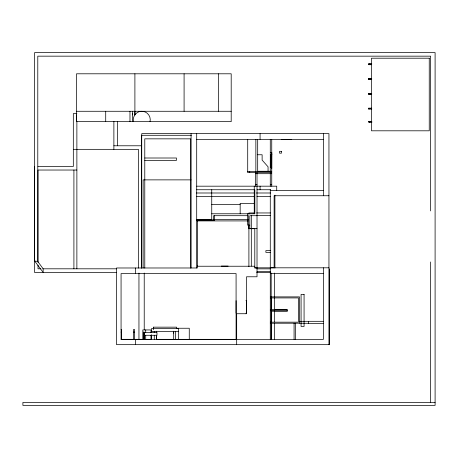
<?xml version="1.0" encoding="UTF-8"?>
<svg xmlns="http://www.w3.org/2000/svg" width="458" height="458" viewBox="0 0 458 458"><rect width="100%" height="100%" fill="white"/><g stroke="black" fill="none" stroke-linecap="round" stroke-linejoin="round"><path stroke-width="0.69" d="M76.526 121.651L76.526 73.795L231.198 73.795L231.198 121.651L76.526 121.651L76.526 114.895M105.712 121.651L105.712 111.277M129.969 121.651L129.969 111.277M134.898 111.277L134.898 114.895L134.898 73.795M143.337 339.332L143.337 332.073L144.224 332.073L144.224 339.332L144.224 332.468L156.968 332.468L156.968 335.285L144.224 335.285M151.455 335.285L151.455 339.338L151.455 334.729M151.455 332.468L151.455 331.432L178.437 331.432M153.453 327.161L153.453 329.245L153.453 327.161L176.656 327.161L176.656 328.243L189.263 328.243L189.263 339.349M156.418 335.285L156.418 339.338L156.418 335.233M156.418 332.537L156.418 331.243M173.691 333.184L173.691 331.243M197.312 265.76L197.312 266.235L254.791 266.235M218.609 111.277L218.609 73.795M236.082 313.146L236.082 300.671M368.913 108.552L368.913 108.157M132.431 114.895L132.545 113.687M368.908 64.166L368.913 63.754M368.908 78.982L368.913 78.57M368.908 93.798L368.913 93.386M270.277 267.821L274.13 267.804L274.13 195.743L328.947 195.743M371.759 63.754L368.707 63.754L368.707 64.704L371.759 64.704M368.73 64.194L371.564 64.194M368.73 64.263L371.564 64.263M371.759 78.57L368.707 78.57L368.707 79.52L371.759 79.52M368.73 79.011L371.564 79.011M368.73 79.079L371.564 79.079M371.759 93.386L368.707 93.386L368.707 94.337L371.759 94.337M368.73 93.827L371.564 93.827M368.73 93.89L371.564 93.89M371.759 108.157L368.707 108.157L368.707 109.107L371.759 109.107M76.526 111.277L231.198 111.277M76.875 113.584L73.32 113.584L73.32 166.477L37.991 166.477M371.902 121.347L368.856 121.347L368.856 122.292L371.902 122.292M368.879 121.788L371.713 121.851M191.415 135.287L141.591 135.287L141.591 268.09M281.578 139.352L291.214 139.352M196.7 139.352L323.462 139.352M113.882 145.781L141.591 145.781M73.32 149.337L138.402 149.337L138.402 268.09M270.277 152.6L271.817 152.6L271.743 168.779M270.277 154.449L271.817 154.449M257.682 154.758L262.125 154.758L262.125 160.094L268.056 166.804L268.056 171.252M270.632 154.758L271.817 154.758M144.78 158.004L176.485 158.004L176.485 160.357L144.78 160.357M270.277 167.073L271.817 167.073M76.875 170.032L38.014 170.032L38.014 262.411M271.743 171.252L257.682 171.252L257.682 139.352M247.709 171.458L271.743 171.458M271.743 172.643L247.709 172.643L247.709 139.352M255.535 173.696L271.743 173.696M191.072 179.874L143.142 179.874L143.142 267.982M255.535 184.334L257.018 184.334M270.277 184.334L271.743 184.334M196.7 186.183L276.724 186.183L276.724 190.631M196.7 189.738L254.837 189.738L254.837 213.772L211.739 213.772M257.018 189.738L270.277 189.738M270.277 190.631L323.462 190.631M196.402 192.995L254.213 192.995M256.354 192.995L270.632 192.995M196.396 196.551L254.087 196.551M256.938 196.551L270.466 196.551M254.138 203.398L240.169 203.398L240.169 213.772M211.728 204.589L240.169 204.589M254.471 212.953L248.9 212.953L248.9 214.258M256.56 212.953L270.483 212.953M256.99 215.369L270.472 215.369M257.018 215.695L249.816 215.695L249.816 228.456L257.018 228.456M196.39 219.485L212.002 219.485M214.132 219.485L248.19 219.485M196.7 220.08L214.35 220.08M196.7 220.304L214.35 220.304L214.35 215.695M197.1 220.911L248.19 220.911M249.816 225.136L247.595 225.136L247.595 213.772M254.791 228.708L248.528 228.708L248.528 215.695L213.594 215.695L213.594 220.304M270.518 250.646L265.875 250.646L265.875 252.347L270.518 252.347M221.311 266.087L228.153 266.087M254.791 267.821L328.947 267.804M257.018 267.982L254.791 267.982L254.791 228.456M40.865 268.806L38.014 268.806L38.014 265.256M42.938 268.806L116.55 268.806M257.018 268.857L270.277 268.857M257.018 271.668L270.277 271.668M116.55 272.361L34.459 272.361L34.459 166.477M256.646 272.361L270.489 272.361M270.277 273.357L323.388 273.357M270.277 296.887L299.509 296.887L299.509 323.216L323.388 323.474M270.277 297.923L298.473 297.923L298.473 322.174L270.277 322.174M245.94 300.671L246.536 300.671L246.536 313.146L245.94 313.146M270.277 309.534L286.914 309.534L286.914 310.57L270.277 310.57M271.182 311.222L274.365 311.222M274.365 311.343L287.343 311.343L287.343 309.7L274.365 309.7L274.365 273.065M299.509 321.316L323.388 321.316M270.277 323.216L299.509 323.216M121.067 329.399L121.513 329.399L121.513 339.332M121.067 332.073L121.513 332.073M133.604 332.073L134.475 332.073M121.067 339.332L236.082 339.361L236.082 273.586L121.067 273.586L121.067 339.332L151.529 339.332M156.27 339.332L178.437 339.332L178.437 328.621L151.455 328.621L151.455 332.748M178.717 339.332L236.082 339.332M236.677 339.361L323.388 339.361L323.388 267.804M435.1 402.427L22.9 402.427L22.9 405.393L435.1 405.393L435.1 52.607L34.602 52.607L34.602 260.957L43.144 272.361L43.144 268.806L37.785 261.478L37.785 56.162L430.657 56.162L430.657 210.92M34.602 260.957L37.785 261.478M368.908 64.275L368.913 64.704M368.908 79.091L368.913 79.52M368.908 93.907L368.913 94.337M368.908 108.678L368.913 109.107M133.433 121.651C132.328 116.779 136.026 111.712 141.001 111.277A8.513 8.513 0 0 1 150.041 121.651M430.657 261.965L430.657 402.427M369.062 121.347L369.062 121.685M369.062 121.954L369.062 122.292M329.628 268.806L329.628 344.662L116.55 344.662L116.55 267.982L197.312 267.982L197.312 220.304M328.947 344.662L328.947 133.65L141.734 133.65L141.734 267.982M323.462 133.65L323.462 195.743M308.394 321.316L308.394 323.314M295.33 323.216L295.33 339.361M294.07 323.216L294.07 339.361M274.914 195.142L274.914 268.09M274.365 310.209L274.365 321.985M274.365 323.4L274.365 339.693M271.743 139.352L271.743 186.183M271.313 297.923L271.313 339.361M271.182 273.071L271.182 322.02M271.182 322.69L271.182 339.693M270.632 154.449L270.632 167.073M270.277 139.352L270.277 171.252M270.277 172.643L270.277 186.183M270.277 189.36L270.277 339.361M260.07 133.65L260.07 139.352M260.07 186.183L260.07 189.738M257.018 172.643L257.018 276.781L246.536 276.781L246.536 313.73L236.677 313.73L236.677 344.662M255.856 139.352L255.856 171.458M255.535 172.643L255.535 186.183M254.247 186.183L254.247 213.772M251.31 215.369L251.31 266.064M249.707 171.458L249.707 172.643M248.9 225.199L248.9 266.665M211.739 189.738L211.739 220.08M196.7 133.65L196.7 267.982M191.072 133.65L191.072 267.982M190.705 268.096L190.705 138.843L144.78 138.843L144.78 268.096M184.087 73.795L184.087 111.277M175.62 331.432L175.62 339.332M173.691 331.432L173.691 339.332M154.272 331.432L154.272 332.468M154.272 335.285L154.272 339.338M150.98 332.623L150.98 329.937L142.816 329.937L142.816 339.332M150.98 335.302L150.98 339.332M145.707 329.937L145.707 332.623M145.707 335.302L145.707 339.332M144.224 273.071L144.224 329.766M138.951 273.071L138.951 339.693M135.591 267.982L135.591 273.586M135.591 339.332L135.591 344.662M134.475 339.332L134.475 329.399L133.604 329.399L133.604 339.332M132.431 111.277L132.431 121.651M117.437 121.456L117.437 145.781M113.882 121.33L113.882 149.337M76.875 121.433L76.875 268.806M73.91 170.032L73.91 268.806M429.249 58.206L371.467 58.206L371.467 130.805L429.249 130.805L429.249 58.206M371.564 108.603L368.73 108.603L371.564 108.666M281.412 151.317L279.58 151.317L279.58 153.178L281.412 153.178L281.412 151.317M304.072 294.362L301.078 294.362L301.078 326.468L304.072 326.468L304.072 294.362"/></g></svg>
